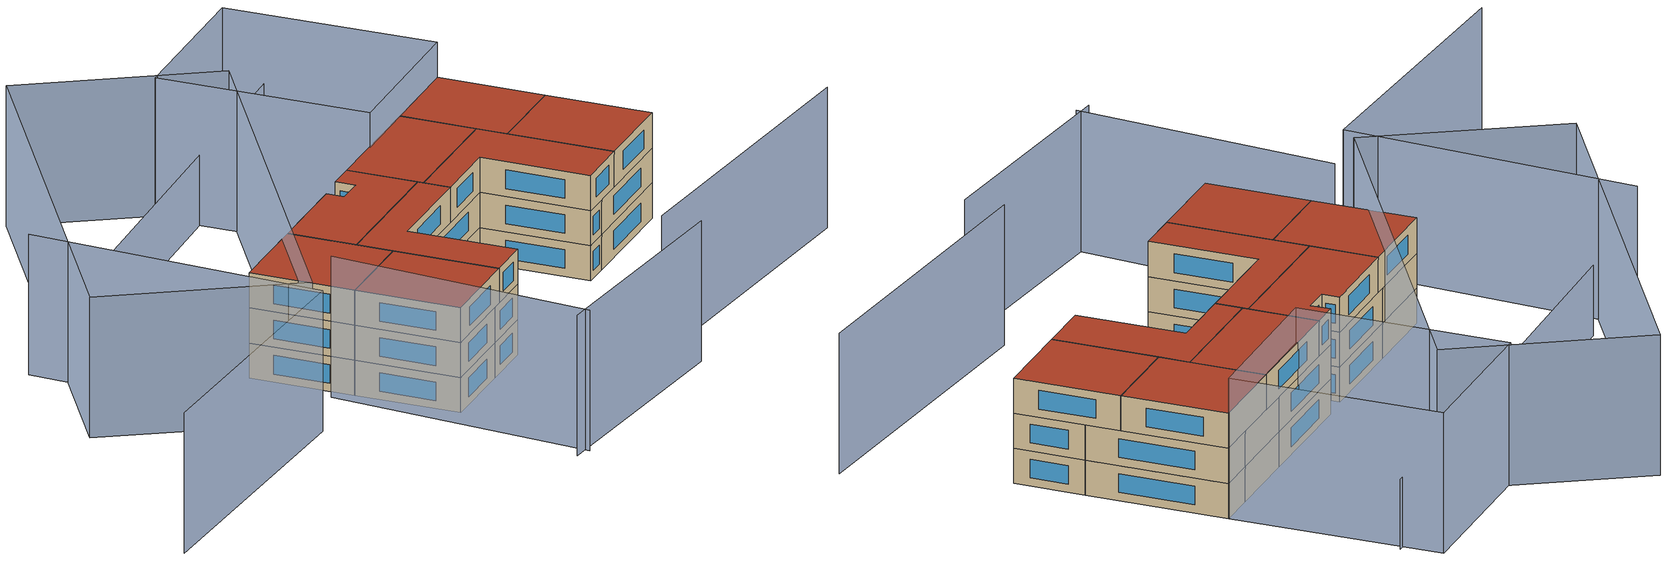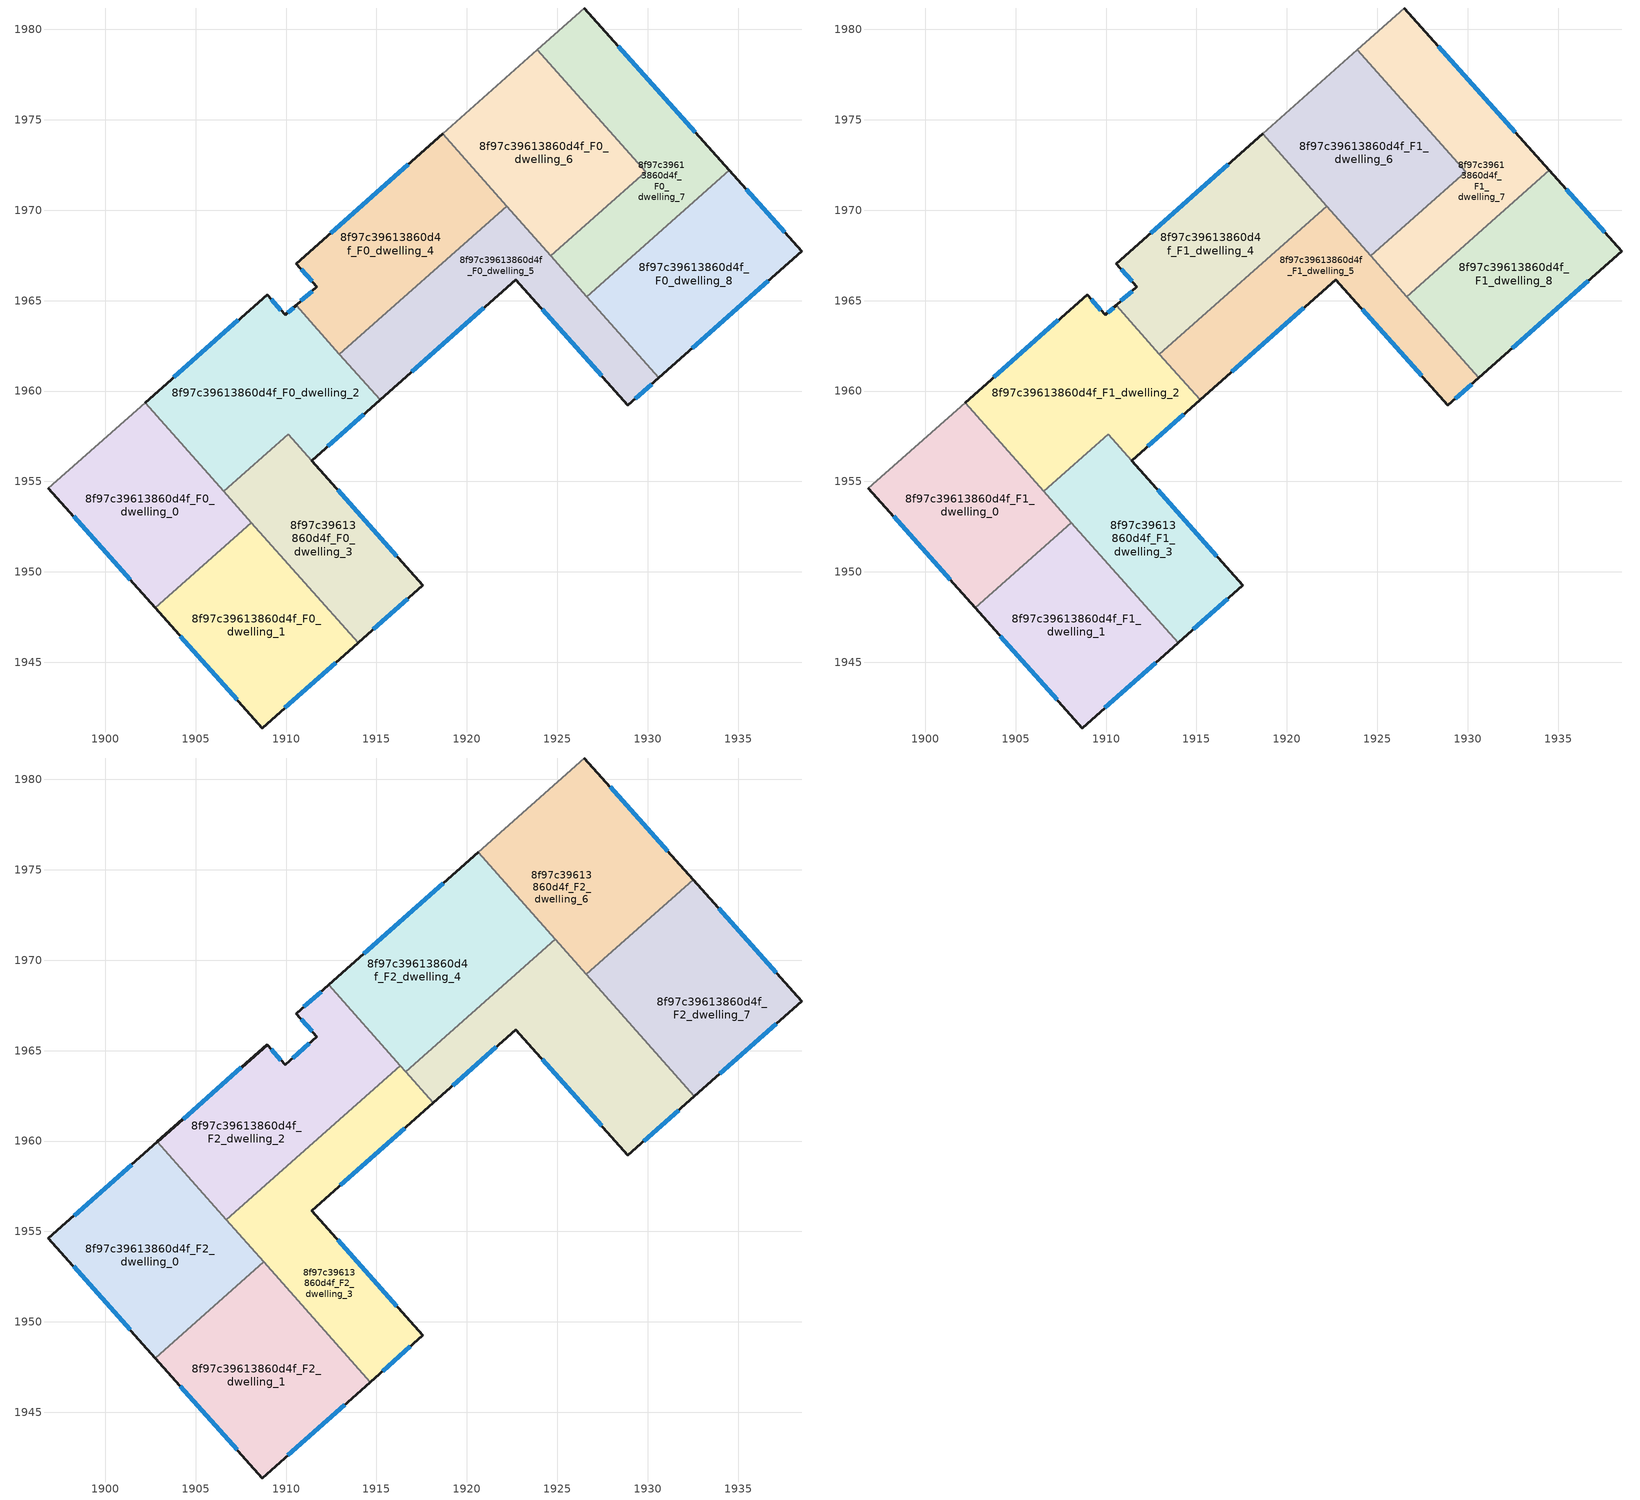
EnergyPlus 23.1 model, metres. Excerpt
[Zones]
8f97c39613860d4f_F0_dwelling_0
 floor ground (EU_floor_Construction): 1902.21,1959.36 1908.09,1952.73 1902.76,1948 1896.86,1954.62 z0
 wall outside (EU_wall_Construction): 1896.86,1954.62 1902.76,1948 z0:3
 wall to 8f97c39613860d4f_F0_dwelling_1 (EU_wall_Construction): 1902.76,1948 1908.09,1952.73 z0:3
 wall adiabatic (EU_wall_Construction): 1902.21,1959.36 1896.86,1954.62 z0:3
 wall to 8f97c39613860d4f_F0_dwelling_2 (EU_wall_Construction): 1906.57,1954.45 1902.21,1959.36 z0:3
 wall to 8f97c39613860d4f_F0_dwelling_3 (EU_wall_Construction): 1908.09,1952.73 1906.57,1954.45 z0:3
 window (EU_Window_Construction): 1898.25,1953.06 1901.38,1949.56 z0.7:2.3
8f97c39613860d4f_F0_dwelling_1
 floor ground (EU_floor_Construction): 1908.09,1952.73 1913.99,1946.08 1908.68,1941.37 1902.76,1948 z0
 wall outside (EU_wall_Construction): 1902.76,1948 1908.68,1941.37 1913.99,1946.08 z0:3
 wall to 8f97c39613860d4f_F0_dwelling_3 (EU_wall_Construction): 1913.99,1946.08 1908.09,1952.73 z0:3
 window (EU_Window_Construction): 1904.15,1946.45 1907.29,1942.93 / 1909.93,1942.48 1912.74,1944.97 z0.7:2.3
8f97c39613860d4f_F0_dwelling_2
 floor ground (EU_floor_Construction): 1910.56,1964.74 1915.2,1959.51 1911.42,1956.16 1910.12,1957.61 1906.57,1954.45 1902.21,1959.36 1908.95,1965.34 1909.96,1964.21 z0
 wall outside (EU_wall_Construction): 1910.56,1964.74 1909.96,1964.21 1908.95,1965.34 1902.21,1959.36 / 1911.42,1956.16 1915.2,1959.51 z0:3
 wall to 8f97c39613860d4f_F0_dwelling_3 (EU_wall_Construction): 1906.57,1954.45 1910.12,1957.61 1911.42,1956.16 z0:3
 wall to 8f97c39613860d4f_F0_dwelling_4 (EU_wall_Construction): 1912.95,1962.04 1910.56,1964.74 z0:3
 wall to 8f97c39613860d4f_F0_dwelling_5 (EU_wall_Construction): 1915.2,1959.51 1912.96,1962.04 z0:3
 window (EU_Window_Construction): 1907.37,1963.93 1903.79,1960.76 / 1909.72,1964.48 1909.19,1965.07 / 1910.42,1964.62 1910.1,1964.34 / 1912.3,1956.95 1914.31,1958.72 z0.7:2.3
8f97c39613860d4f_F0_dwelling_3
 floor ground (EU_floor_Construction): 1910.12,1957.61 1917.57,1949.25 1913.99,1946.08 1906.57,1954.45 z0
 wall outside (EU_wall_Construction): 1913.99,1946.08 1917.57,1949.25 1911.42,1956.16 z0:3
 window (EU_Window_Construction): 1914.83,1946.82 1916.73,1948.51 / 1916.12,1950.88 1912.86,1954.54 z0.7:2.3
8f97c39613860d4f_F0_dwelling_4
 floor ground (EU_floor_Construction): 1918.66,1974.22 1922.19,1970.23 1912.96,1962.04 1910.56,1964.74 1911.71,1965.76 1910.56,1967.04 z0
 wall outside (EU_wall_Construction): 1918.66,1974.22 1910.56,1967.04 1911.71,1965.76 1910.56,1964.74 z0:3
 wall to 8f97c39613860d4f_F0_dwelling_5 (EU_wall_Construction): 1912.96,1962.04 1922.19,1970.23 z0:3
 wall to 8f97c39613860d4f_F0_dwelling_6 (EU_wall_Construction): 1922.19,1970.23 1918.66,1974.22 z0:3
 window (EU_Window_Construction): 1910.83,1966.74 1911.44,1966.06 / 1916.76,1972.53 1912.46,1968.73 / 1911.44,1965.52 1910.83,1964.98 z0.7:2.3
8f97c39613860d4f_F0_dwelling_5
 floor ground (EU_floor_Construction): 1922.19,1970.23 1930.62,1960.73 1928.91,1959.22 1922.7,1966.16 1915.2,1959.51 1912.96,1962.04 z0
 wall outside (EU_wall_Construction): 1915.2,1959.51 1922.7,1966.16 1928.91,1959.22 1930.62,1960.73 z0:3
 wall to 8f97c39613860d4f_F0_dwelling_8 (EU_wall_Construction): 1930.62,1960.73 1926.64,1965.22 z0:3
 wall to 8f97c39613860d4f_F0_dwelling_7 (EU_wall_Construction): 1926.64,1965.22 1924.64,1967.48 z0:3
 wall to 8f97c39613860d4f_F0_dwelling_6 (EU_wall_Construction): 1924.64,1967.48 1922.19,1970.23 z0:3
 window (EU_Window_Construction): 1929.31,1959.57 1930.21,1960.38 / 1924.16,1964.53 1927.45,1960.85 / 1916.96,1961.07 1920.94,1964.6 z0.7:2.3
8f97c39613860d4f_F0_dwelling_6
 floor ground (EU_floor_Construction): 1923.9,1978.87 1929.88,1972.13 1924.64,1967.48 1918.66,1974.22 z0
 wall adiabatic (EU_wall_Construction): 1923.9,1978.87 1918.66,1974.22 z0:3
 wall to 8f97c39613860d4f_F0_dwelling_7 (EU_wall_Construction): 1924.64,1967.48 1929.88,1972.13 1923.9,1978.87 z0:3
8f97c39613860d4f_F0_dwelling_7
 floor ground (EU_floor_Construction): 1926.5,1981.18 1934.51,1972.21 1926.64,1965.22 1924.64,1967.48 1929.88,1972.13 1923.9,1978.87 z0
 wall outside (EU_wall_Construction): 1934.51,1972.21 1926.5,1981.18 z0:3
 wall adiabatic (EU_wall_Construction): 1926.5,1981.18 1923.9,1978.87 z0:3
 wall to 8f97c39613860d4f_F0_dwelling_8 (EU_wall_Construction): 1926.64,1965.22 1934.51,1972.21 z0:3
 window (EU_Window_Construction): 1932.63,1974.31 1928.38,1979.07 z0.7:2.3
8f97c39613860d4f_F0_dwelling_8
 floor ground (EU_floor_Construction): 1934.51,1972.21 1938.51,1967.73 1930.62,1960.73 1926.64,1965.22 z0
 wall outside (EU_wall_Construction): 1930.62,1960.73 1938.51,1967.73 1934.51,1972.21 z0:3
 window (EU_Window_Construction): 1937.57,1968.78 1935.45,1971.15 / 1932.47,1962.38 1936.65,1966.09 z0.7:2.3
8f97c39613860d4f_F1_dwelling_0
 floor to 8f97c39613860d4f_F0_dwelling_0 (EU_floor_Construction): 1902.21,1959.36 1908.09,1952.73 1902.76,1948 1896.86,1954.62 z3
 wall outside (EU_wall_Construction): 1896.86,1954.62 1902.76,1948 z3:6
 wall to 8f97c39613860d4f_F1_dwelling_1 (EU_wall_Construction): 1902.76,1948 1908.09,1952.73 z3:6
 wall adiabatic (EU_wall_Construction): 1902.21,1959.36 1896.86,1954.62 z3:6
 wall to 8f97c39613860d4f_F1_dwelling_2 (EU_wall_Construction): 1906.57,1954.45 1902.21,1959.36 z3:6
 wall to 8f97c39613860d4f_F1_dwelling_3 (EU_wall_Construction): 1908.09,1952.73 1906.57,1954.45 z3:6
 window (EU_Window_Construction): 1898.25,1953.06 1901.38,1949.56 z3.7:5.3
8f97c39613860d4f_F1_dwelling_1
 floor to 8f97c39613860d4f_F0_dwelling_1 (EU_floor_Construction): 1908.09,1952.73 1913.99,1946.08 1908.68,1941.37 1902.76,1948 z3
 wall outside (EU_wall_Construction): 1902.76,1948 1908.68,1941.37 1913.99,1946.08 z3:6
 wall to 8f97c39613860d4f_F1_dwelling_3 (EU_wall_Construction): 1913.99,1946.08 1908.09,1952.73 z3:6
 window (EU_Window_Construction): 1904.15,1946.45 1907.29,1942.93 / 1909.93,1942.48 1912.74,1944.97 z3.7:5.3
8f97c39613860d4f_F1_dwelling_2
 floor to 8f97c39613860d4f_F0_dwelling_2 (EU_floor_Construction): 1910.56,1964.74 1915.2,1959.51 1911.42,1956.16 1910.12,1957.61 1906.57,1954.45 1902.21,1959.36 1908.95,1965.34 1909.96,1964.21 z3
 wall outside (EU_wall_Construction): 1910.56,1964.74 1909.96,1964.21 1908.95,1965.34 1902.21,1959.36 / 1911.42,1956.16 1915.2,1959.51 z3:6
 wall to 8f97c39613860d4f_F1_dwelling_3 (EU_wall_Construction): 1906.57,1954.45 1910.12,1957.61 1911.42,1956.16 z3:6
 wall to 8f97c39613860d4f_F1_dwelling_4 (EU_wall_Construction): 1912.95,1962.04 1910.56,1964.74 z3:6
 wall to 8f97c39613860d4f_F1_dwelling_5 (EU_wall_Construction): 1915.2,1959.51 1912.96,1962.04 z3:6
 window (EU_Window_Construction): 1907.37,1963.93 1903.79,1960.76 / 1909.72,1964.48 1909.19,1965.07 / 1910.42,1964.62 1910.1,1964.34 / 1912.3,1956.95 1914.31,1958.72 z3.7:5.3
8f97c39613860d4f_F1_dwelling_3
 floor to 8f97c39613860d4f_F0_dwelling_3 (EU_floor_Construction): 1910.12,1957.61 1917.57,1949.25 1913.99,1946.08 1906.57,1954.45 z3
 wall outside (EU_wall_Construction): 1913.99,1946.08 1917.57,1949.25 1911.42,1956.16 z3:6
 window (EU_Window_Construction): 1914.83,1946.82 1916.73,1948.51 / 1916.12,1950.88 1912.86,1954.54 z3.7:5.3
 ceiling adiabatic (EU_roof_Construction): 1914.65,1946.67 1908.76,1953.32 1908.09,1952.73 1913.99,1946.08 1917.57,1949.25 z6
8f97c39613860d4f_F1_dwelling_4
 floor to 8f97c39613860d4f_F0_dwelling_4 (EU_floor_Construction): 1918.66,1974.22 1922.19,1970.23 1912.96,1962.04 1910.56,1964.74 1911.71,1965.76 1910.56,1967.04 z3
 wall outside (EU_wall_Construction): 1918.66,1974.22 1910.56,1967.04 1911.71,1965.76 1910.56,1964.74 z3:6
 wall to 8f97c39613860d4f_F1_dwelling_5 (EU_wall_Construction): 1912.96,1962.04 1922.19,1970.23 z3:6
 wall to 8f97c39613860d4f_F1_dwelling_6 (EU_wall_Construction): 1922.19,1970.23 1918.66,1974.22 z3:6
 window (EU_Window_Construction): 1910.83,1966.74 1911.44,1966.06 / 1916.76,1972.53 1912.46,1968.73 / 1911.44,1965.52 1910.83,1964.98 z3.7:5.3
8f97c39613860d4f_F1_dwelling_5
 floor to 8f97c39613860d4f_F0_dwelling_5 (EU_floor_Construction): 1922.19,1970.23 1930.62,1960.73 1928.91,1959.22 1922.7,1966.16 1915.2,1959.51 1912.96,1962.04 z3
 wall outside (EU_wall_Construction): 1915.2,1959.51 1922.7,1966.16 1928.91,1959.22 1930.62,1960.73 z3:6
 wall to 8f97c39613860d4f_F1_dwelling_8 (EU_wall_Construction): 1930.62,1960.73 1926.64,1965.22 z3:6
 wall to 8f97c39613860d4f_F1_dwelling_7 (EU_wall_Construction): 1926.64,1965.22 1924.64,1967.48 z3:6
 wall to 8f97c39613860d4f_F1_dwelling_6 (EU_wall_Construction): 1924.64,1967.48 1922.19,1970.23 z3:6
 window (EU_Window_Construction): 1929.31,1959.57 1930.21,1960.38 / 1924.16,1964.53 1927.45,1960.85 / 1916.96,1961.07 1920.94,1964.6 z3.7:5.3
 ceiling adiabatic (EU_roof_Construction): 1918.14,1962.12 1915.9,1964.65 1916.32,1964.17 1913.38,1961.56 1915.2,1959.51 z6
8f97c39613860d4f_F1_dwelling_6
 floor to 8f97c39613860d4f_F0_dwelling_6 (EU_floor_Construction): 1923.9,1978.87 1929.88,1972.13 1924.64,1967.48 1918.66,1974.22 z3
 wall adiabatic (EU_wall_Construction): 1923.9,1978.87 1918.66,1974.22 z3:6
 wall to 8f97c39613860d4f_F1_dwelling_7 (EU_wall_Construction): 1924.64,1967.48 1929.88,1972.13 1923.9,1978.87 z3:6
8f97c39613860d4f_F1_dwelling_7
 floor to 8f97c39613860d4f_F0_dwelling_7 (EU_floor_Construction): 1926.5,1981.18 1934.51,1972.21 1926.64,1965.22 1924.64,1967.48 1929.88,1972.13 1923.9,1978.87 z3
 wall outside (EU_wall_Construction): 1934.51,1972.21 1926.5,1981.18 z3:6
 wall adiabatic (EU_wall_Construction): 1926.5,1981.18 1923.9,1978.87 z3:6
 wall to 8f97c39613860d4f_F1_dwelling_8 (EU_wall_Construction): 1926.64,1965.22 1934.51,1972.21 z3:6
 window (EU_Window_Construction): 1932.63,1974.31 1928.38,1979.07 z3.7:5.3
8f97c39613860d4f_F1_dwelling_8
 floor to 8f97c39613860d4f_F0_dwelling_8 (EU_floor_Construction): 1934.51,1972.21 1938.51,1967.73 1930.62,1960.73 1926.64,1965.22 z3
 wall outside (EU_wall_Construction): 1930.62,1960.73 1938.51,1967.73 1934.51,1972.21 z3:6
 window (EU_Window_Construction): 1937.57,1968.78 1935.45,1971.15 / 1932.47,1962.38 1936.65,1966.09 z3.7:5.3
8f97c39613860d4f_F2_dwelling_0
 floor to 8f97c39613860d4f_F1_dwelling_0 (EU_floor_Construction): 1902.21,1959.36 1908.09,1952.73 1902.76,1948.01 1896.86,1954.62 z6
 floor to 8f97c39613860d4f_F1_dwelling_2 (EU_floor_Construction): 1902.88,1959.95 1907.23,1955.04 1906.57,1954.45 1902.21,1959.36 z6
 floor to 8f97c39613860d4f_F1_dwelling_3 (EU_floor_Construction): 1907.23,1955.04 1908.76,1953.32 1908.09,1952.73 1906.57,1954.45 z6
 wall outside (EU_wall_Construction): 1902.88,1959.95 1896.86,1954.62 1902.76,1948 z6:9
 wall to 8f97c39613860d4f_F2_dwelling_1 (EU_wall_Construction): 1902.76,1948 1908.76,1953.32 z6:9
 wall to 8f97c39613860d4f_F2_dwelling_2 (EU_wall_Construction): 1906.7,1955.63 1902.88,1959.95 z6:9
 wall to 8f97c39613860d4f_F2_dwelling_3 (EU_wall_Construction): 1908.76,1953.32 1906.7,1955.63 z6:9
 window (EU_Window_Construction): 1898.25,1953.06 1901.38,1949.56 / 1901.47,1958.7 1898.28,1955.87 z6.7:8.3
 roof outside (EU_roof_Construction): 1908.76,1953.32 1902.88,1959.95 1896.86,1954.62 1902.76,1948 z9
8f97c39613860d4f_F2_dwelling_1
 floor to 8f97c39613860d4f_F1_dwelling_1 (EU_floor_Construction): 1908.09,1952.73 1913.99,1946.08 1908.68,1941.37 1902.76,1948 z6
 floor adiabatic (EU_floor_Construction): 1908.76,1953.32 1914.65,1946.67 1913.99,1946.08 1908.09,1952.73 z6
 wall outside (EU_wall_Construction): 1902.76,1948 1908.68,1941.37 1914.65,1946.67 z6:9
 wall to 8f97c39613860d4f_F2_dwelling_3 (EU_wall_Construction): 1914.65,1946.67 1908.76,1953.32 z6:9
 window (EU_Window_Construction): 1904.15,1946.45 1907.29,1942.93 / 1910.09,1942.61 1913.25,1945.43 z6.7:8.3
 roof outside (EU_roof_Construction): 1914.65,1946.67 1908.76,1953.32 1902.76,1948 1908.68,1941.37 z9
8f97c39613860d4f_F2_dwelling_2
 floor to 8f97c39613860d4f_F1_dwelling_2 (EU_floor_Construction): 1910.56,1964.74 1913.38,1961.56 1906.7,1955.63 1902.88,1959.95 1908.95,1965.34 1909.96,1964.21 z6
 floor to 8f97c39613860d4f_F1_dwelling_4 (EU_floor_Construction): 1912.36,1968.63 1915.9,1964.65 1912.96,1962.04 1910.56,1964.74 1911.71,1965.76 1910.56,1967.04 z6
 floor to 8f97c39613860d4f_F1_dwelling_5 (EU_floor_Construction): 1915.9,1964.65 1916.32,1964.17 1913.38,1961.56 1912.96,1962.04 z6
 wall outside (EU_wall_Construction): 1912.36,1968.63 1910.56,1967.04 1911.71,1965.76 1909.96,1964.21 1908.95,1965.34 1902.88,1959.95 z6:9
 wall to 8f97c39613860d4f_F2_dwelling_3 (EU_wall_Construction): 1906.7,1955.63 1916.32,1964.17 z6:9
 wall to 8f97c39613860d4f_F2_dwelling_4 (EU_wall_Construction): 1916.32,1964.17 1912.36,1968.63 z6:9
 window (EU_Window_Construction): 1909.72,1964.48 1909.19,1965.07 / 1911.3,1965.39 1910.37,1964.57 / 1910.83,1966.74 1911.44,1966.06 / 1911.94,1968.26 1910.98,1967.42 / 1907.53,1964.07 1904.3,1961.21 z6.7:8.3
 roof outside (EU_roof_Construction): 1916.32,1964.17 1912.36,1968.63 1910.56,1967.04 1911.71,1965.76 1909.96,1964.21 1908.95,1965.34 1902.88,1959.95 1906.7,1955.63 z9
8f97c39613860d4f_F2_dwelling_3
 floor to 8f97c39613860d4f_F1_dwelling_3 (EU_floor_Construction): 1910.12,1957.61 1917.57,1949.25 1914.65,1946.67 1907.23,1955.04 z6
 floor to 8f97c39613860d4f_F1_dwelling_2 (EU_floor_Construction): 1913.38,1961.56 1915.2,1959.51 1911.42,1956.16 1910.12,1957.61 1907.23,1955.04 1906.7,1955.63 z6
 floor adiabatic (EU_floor_Construction): 1916.32,1964.17 1918.14,1962.12 1915.2,1959.51 1913.38,1961.56 z6
 wall outside (EU_wall_Construction): 1914.65,1946.67 1917.57,1949.25 1911.42,1956.16 1918.14,1962.12 z6:9
 wall to 8f97c39613860d4f_F2_dwelling_5 (EU_wall_Construction): 1918.14,1962.12 1916.63,1963.82 z6:9
 wall to 8f97c39613860d4f_F2_dwelling_4 (EU_wall_Construction): 1916.63,1963.82 1916.32,1964.17 z6:9
 window (EU_Window_Construction): 1912.99,1957.56 1916.56,1960.72 / 1916.12,1950.88 1912.86,1954.54 / 1915.34,1947.28 1916.88,1948.65 z6.7:8.3
 roof outside (EU_roof_Construction): 1917.57,1949.25 1911.42,1956.16 1918.14,1962.12 1916.32,1964.17 1906.7,1955.63 1914.65,1946.67 z9
8f97c39613860d4f_F2_dwelling_4
 floor to 8f97c39613860d4f_F1_dwelling_4 (EU_floor_Construction): 1918.66,1974.22 1922.19,1970.23 1915.9,1964.65 1912.36,1968.63 z6
 floor to 8f97c39613860d4f_F1_dwelling_6 (EU_floor_Construction): 1920.62,1975.96 1924.89,1971.15 1922.93,1969.41 1918.66,1974.22 z6
 floor to 8f97c39613860d4f_F1_dwelling_5 (EU_floor_Construction): 1922.19,1970.23 1922.93,1969.41 1916.63,1963.82 1915.9,1964.65 z6
 wall outside (EU_wall_Construction): 1920.62,1975.96 1912.36,1968.63 z6:9
 wall to 8f97c39613860d4f_F2_dwelling_5 (EU_wall_Construction): 1916.63,1963.82 1924.89,1971.15 z6:9
 wall to 8f97c39613860d4f_F2_dwelling_6 (EU_wall_Construction): 1924.89,1971.15 1920.62,1975.96 z6:9
 window (EU_Window_Construction): 1918.68,1974.24 1914.3,1970.36 z6.7:8.3
 roof outside (EU_roof_Construction): 1924.89,1971.15 1920.62,1975.96 1912.36,1968.63 1916.63,1963.82 z9
8f97c39613860d4f_F2_dwelling_5
 floor to 8f97c39613860d4f_F1_dwelling_5 (EU_floor_Construction): 1922.93,1969.41 1930.62,1960.73 1928.91,1959.22 1922.7,1966.16 1918.14,1962.12 1916.63,1963.82 z6
 floor to 8f97c39613860d4f_F1_dwelling_7 (EU_floor_Construction): 1926.61,1969.21 1928.6,1966.97 1926.64,1965.22 1924.64,1967.48 1926.6,1969.22 z6
 floor to 8f97c39613860d4f_F1_dwelling_8 (EU_floor_Construction): 1928.6,1966.97 1932.58,1962.48 1930.62,1960.73 1926.64,1965.22 z6
 floor to 8f97c39613860d4f_F1_dwelling_6 (EU_floor_Construction): 1924.89,1971.15 1926.6,1969.22 1924.64,1967.48 1922.93,1969.41 z6
 wall outside (EU_wall_Construction): 1918.14,1962.12 1922.7,1966.16 1928.91,1959.22 1932.58,1962.48 z6:9
 wall to 8f97c39613860d4f_F2_dwelling_7 (EU_wall_Construction): 1932.58,1962.48 1926.61,1969.21 z6:9
 wall to 8f97c39613860d4f_F2_dwelling_6 (EU_wall_Construction): 1926.61,1969.21 1924.89,1971.15 z6:9
 window (EU_Window_Construction): 1924.16,1964.53 1927.45,1960.85 / 1919.21,1963.07 1921.63,1965.21 / 1929.77,1959.98 1931.72,1961.71 z6.7:8.3
 roof outside (EU_roof_Construction): 1932.58,1962.48 1924.89,1971.15 1916.63,1963.82 1918.14,1962.12 1922.7,1966.16 1928.91,1959.22 z9
8f97c39613860d4f_F2_dwelling_6
 floor to 8f97c39613860d4f_F1_dwelling_6 (EU_floor_Construction): 1923.9,1978.87 1929.88,1972.13 1926.6,1969.22 1920.62,1975.96 z6
 floor to 8f97c39613860d4f_F1_dwelling_7 (EU_floor_Construction): 1926.5,1981.18 1932.51,1974.44 1926.61,1969.21 1926.6,1969.22 1929.88,1972.13 1923.9,1978.87 z6
 wall outside (EU_wall_Construction): 1932.52,1974.44 1926.5,1981.18 z6:9
 wall adiabatic (EU_wall_Construction): 1926.5,1981.18 1920.62,1975.96 z6:9
 wall to 8f97c39613860d4f_F2_dwelling_7 (EU_wall_Construction): 1926.61,1969.21 1932.52,1974.44 z6:9
 window (EU_Window_Construction): 1931.1,1976.03 1927.92,1979.6 z6.7:8.3
 roof outside (EU_roof_Construction): 1932.52,1974.44 1926.5,1981.18 1920.62,1975.96 1926.61,1969.21 z9
8f97c39613860d4f_F2_dwelling_7
 floor to 8f97c39613860d4f_F1_dwelling_7 (EU_floor_Construction): 1932.51,1974.44 1934.51,1972.21 1928.6,1966.97 1926.61,1969.21 z6
 floor to 8f97c39613860d4f_F1_dwelling_8 (EU_floor_Construction): 1934.51,1972.21 1938.51,1967.73 1932.58,1962.48 1928.6,1966.97 z6
 wall outside (EU_wall_Construction): 1932.58,1962.48 1938.51,1967.73 1932.52,1974.44 z6:9
 window (EU_Window_Construction): 1937.1,1969.31 1933.92,1972.87 / 1933.97,1963.71 1937.11,1966.5 z6.7:8.3
 roof outside (EU_roof_Construction): 1938.51,1967.73 1932.52,1974.44 1926.61,1969.21 1932.58,1962.48 z9
shading: 1901,1948.58 1914.46,1930.48 / 1881.8,1962.84 1897.51,1943.09 / 1897.51,1943.09 1877.53,1927.2 / 1913.13,1930.04 1929.83,1941.81 / 1927.48,1943.99 1949.83,1959.99 / 1909.57,1983.6 1897.5,1944.83 / 1897.5,1944.83 1880.72,1950.06 / 1880.72,1950.06 1892.79,1988.83 / 1892.79,1988.83 1909.57,1983.6 / 1914.47,1994.53 1926.5,1981.18 / 1926.5,1981.18 1915.89,1971.61 / 1915.89,1971.61 1903.85,1984.97 / 1903.85,1984.97 1914.47,1994.53 z0:12; 1917.17,1992.36 1885.62,1962.86 z0:6
[Building]
EU S2 Campaign: North Axis=0; Terrain=City; Solar Distribution=FullExterior
[Site:Location]
Budapest.Ferenc.Liszt.Intl.AP: Latitude=47.437; Longitude=19.256; Time Zone=1; Elevation=185
[SizingPeriod:WeatherFileDays]
AnnualSizingPeriod: Begin Month=1; Begin Day of Month=1; End Month=12; End Day of Month=31; Day of Week for Start Day=Monday; Use Weather File Daylight Saving Period=No; Use Weather File Rain and Snow Indicators=No
[MATERIAL]
EU_InternalMass_Material: Roughness=MediumRough; Thickness=0.1; Conductivity=1; Density=1800; Specific Heat=900; Thermal Absorptance=0.9; Solar Absorptance=0.7; Visible Absorptance=0.7
[MATERIAL:NOMASS] Roughness=MediumRough; Thermal Absorptance=0.9; Solar Absorptance=0.7; Visible Absorptance=0.7
Name | Thermal Resistance
EU_wall_NoMass | 0.832559
EU_roof_NoMass | 1.39638
EU_floor_NoMass | 0.872794
[WINDOWMATERIAL:SIMPLEGLAZINGSYSTEM]
EU_Window_SimpleGlazing: UFactor=2.79869; Solar Heat Gain Coefficient=0.75; Visible Transmittance=0.75
[CONSTRUCTION]
EU_wall_Construction: EU_wall_NoMass
EU_roof_Construction: EU_roof_NoMass
EU_floor_Construction: EU_floor_NoMass
EU_Window_Construction: EU_Window_SimpleGlazing
EU_InternalMass_Construction: EU_InternalMass_Material
[ZONE] Type=1; Multiplier=1; Ceiling Height=autocalculate; Floor Area=autocalculate; Part of Total Floor Area=Yes
Name | Volume
8f97c39613860d4f_F0_dwelling_0; 8f97c39613860d4f_F1_dwelling_0; 8f97c39613860d4f_F0_dwelling_6; 8f97c39613860d4f_F1_dwelling_6 | 189.593
8f97c39613860d4f_F2_dwelling_0 | 213.296
8f97c39613860d4f_F0_dwelling_1; 8f97c39613860d4f_F1_dwelling_1 | 189.595
8f97c39613860d4f_F2_dwelling_1 | 213.276
8f97c39613860d4f_F0_dwelling_2; 8f97c39613860d4f_F1_dwelling_2 | 219.015
8f97c39613860d4f_F2_dwelling_2 | 213.274
8f97c39613860d4f_F0_dwelling_3; 8f97c39613860d4f_F1_dwelling_3 | 160.126
8f97c39613860d4f_F2_dwelling_3 | 213.294
8f97c39613860d4f_F0_dwelling_4; 8f97c39613860d4f_F1_dwelling_4 | 189.587
8f97c39613860d4f_F2_dwelling_4; 8f97c39613860d4f_F2_dwelling_7 | 213.279
8f97c39613860d4f_F0_dwelling_5; 8f97c39613860d4f_F1_dwelling_5; 8f97c39613860d4f_F0_dwelling_8; 8f97c39613860d4f_F1_dwelling_8 | 189.581
8f97c39613860d4f_F2_dwelling_5 | 213.285
8f97c39613860d4f_F2_dwelling_6 | 213.287
8f97c39613860d4f_F0_dwelling_7; 8f97c39613860d4f_F1_dwelling_7 | 189.572
[INTERNALMASS] Construction=EU_InternalMass_Construction
Name | Zone or ZoneList | Surface Area
8f97c39613860d4f_F0_dwelling_0_EU_InternalMass | 8f97c39613860d4f_F0_dwelling_0 | 63.1993
8f97c39613860d4f_F0_dwelling_1_EU_InternalMass | 8f97c39613860d4f_F0_dwelling_1 | 63.1986
8f97c39613860d4f_F0_dwelling_2_EU_InternalMass | 8f97c39613860d4f_F0_dwelling_2 | 73.0043
8f97c39613860d4f_F0_dwelling_3_EU_InternalMass | 8f97c39613860d4f_F0_dwelling_3 | 53.3767
8f97c39613860d4f_F0_dwelling_4_EU_InternalMass | 8f97c39613860d4f_F0_dwelling_4 | 63.1966
8f97c39613860d4f_F0_dwelling_5_EU_InternalMass | 8f97c39613860d4f_F0_dwelling_5 | 63.1939
8f97c39613860d4f_F0_dwelling_6_EU_InternalMass | 8f97c39613860d4f_F0_dwelling_6 | 63.1972
8f97c39613860d4f_F0_dwelling_7_EU_InternalMass | 8f97c39613860d4f_F0_dwelling_7 | 63.1908
8f97c39613860d4f_F0_dwelling_8_EU_InternalMass | 8f97c39613860d4f_F0_dwelling_8 | 63.1941
8f97c39613860d4f_F1_dwelling_0_EU_InternalMass | 8f97c39613860d4f_F1_dwelling_0 | 63.1993
8f97c39613860d4f_F1_dwelling_1_EU_InternalMass | 8f97c39613860d4f_F1_dwelling_1 | 63.1986
8f97c39613860d4f_F1_dwelling_2_EU_InternalMass | 8f97c39613860d4f_F1_dwelling_2 | 73.0043
8f97c39613860d4f_F1_dwelling_3_EU_InternalMass | 8f97c39613860d4f_F1_dwelling_3 | 53.3767
8f97c39613860d4f_F1_dwelling_4_EU_InternalMass | 8f97c39613860d4f_F1_dwelling_4 | 63.1966
8f97c39613860d4f_F1_dwelling_5_EU_InternalMass | 8f97c39613860d4f_F1_dwelling_5 | 63.1939
8f97c39613860d4f_F1_dwelling_6_EU_InternalMass | 8f97c39613860d4f_F1_dwelling_6 | 63.1972
8f97c39613860d4f_F1_dwelling_7_EU_InternalMass | 8f97c39613860d4f_F1_dwelling_7 | 63.1908
8f97c39613860d4f_F1_dwelling_8_EU_InternalMass | 8f97c39613860d4f_F1_dwelling_8 | 63.1941
8f97c39613860d4f_F2_dwelling_0_EU_InternalMass | 8f97c39613860d4f_F2_dwelling_0 | 71.0984
8f97c39613860d4f_F2_dwelling_1_EU_InternalMass | 8f97c39613860d4f_F2_dwelling_1 | 71.0923
8f97c39613860d4f_F2_dwelling_2_EU_InternalMass | 8f97c39613860d4f_F2_dwelling_2 | 71.0914
8f97c39613860d4f_F2_dwelling_3_EU_InternalMass | 8f97c39613860d4f_F2_dwelling_3 | 71.0966
8f97c39613860d4f_F2_dwelling_4_EU_InternalMass | 8f97c39613860d4f_F2_dwelling_4 | 71.0937
8f97c39613860d4f_F2_dwelling_5_EU_InternalMass | 8f97c39613860d4f_F2_dwelling_5 | 71.0937
8f97c39613860d4f_F2_dwelling_6_EU_InternalMass | 8f97c39613860d4f_F2_dwelling_6 | 71.0976
8f97c39613860d4f_F2_dwelling_7_EU_InternalMass | 8f97c39613860d4f_F2_dwelling_7 | 71.093
[OTHEREQUIPMENT] Fuel Type=Electricity; Design Level Calculation Method=Watts/Area; Power per Zone Floor Area=1; Fraction Latent=0; Fraction Radiant=0; Fraction Lost=0; Carbon Dioxide Generation Rate=0; EndUse Subcategory=EU_Step8_InternalGains
Name | Zone or ZoneList or Space or SpaceList | Schedule
EU_Step8_InternalGain_8f97c39613860d4f_F0_dwelling_0_f000 | 8f97c39613860d4f_F0_dwelling_0 | EU_Step8_GainSchedule_8f97c39613860d4f_F0_dwelling_0_f000
EU_Step8_InternalGain_8f97c39613860d4f_F0_dwelling_1_f000 | 8f97c39613860d4f_F0_dwelling_1 | EU_Step8_GainSchedule_8f97c39613860d4f_F0_dwelling_1_f000
EU_Step8_InternalGain_8f97c39613860d4f_F0_dwelling_2_f000 | 8f97c39613860d4f_F0_dwelling_2 | EU_Step8_GainSchedule_8f97c39613860d4f_F0_dwelling_2_f000
EU_Step8_InternalGain_8f97c39613860d4f_F0_dwelling_3_f000 | 8f97c39613860d4f_F0_dwelling_3 | EU_Step8_GainSchedule_8f97c39613860d4f_F0_dwelling_3_f000
EU_Step8_InternalGain_8f97c39613860d4f_F0_dwelling_4_f000 | 8f97c39613860d4f_F0_dwelling_4 | EU_Step8_GainSchedule_8f97c39613860d4f_F0_dwelling_4_f000
EU_Step8_InternalGain_8f97c39613860d4f_F0_dwelling_5_f000 | 8f97c39613860d4f_F0_dwelling_5 | EU_Step8_GainSchedule_8f97c39613860d4f_F0_dwelling_5_f000
EU_Step8_InternalGain_8f97c39613860d4f_F0_dwelling_6_f000 | 8f97c39613860d4f_F0_dwelling_6 | EU_Step8_GainSchedule_8f97c39613860d4f_F0_dwelling_6_f000
EU_Step8_InternalGain_8f97c39613860d4f_F0_dwelling_7_f000 | 8f97c39613860d4f_F0_dwelling_7 | EU_Step8_GainSchedule_8f97c39613860d4f_F0_dwelling_7_f000
EU_Step8_InternalGain_8f97c39613860d4f_F0_dwelling_8_f000 | 8f97c39613860d4f_F0_dwelling_8 | EU_Step8_GainSchedule_8f97c39613860d4f_F0_dwelling_8_f000
EU_Step8_InternalGain_8f97c39613860d4f_F1_dwelling_0_f000 | 8f97c39613860d4f_F1_dwelling_0 | EU_Step8_GainSchedule_8f97c39613860d4f_F1_dwelling_0_f000
EU_Step8_InternalGain_8f97c39613860d4f_F1_dwelling_1_f000 | 8f97c39613860d4f_F1_dwelling_1 | EU_Step8_GainSchedule_8f97c39613860d4f_F1_dwelling_1_f000
EU_Step8_InternalGain_8f97c39613860d4f_F1_dwelling_2_f000 | 8f97c39613860d4f_F1_dwelling_2 | EU_Step8_GainSchedule_8f97c39613860d4f_F1_dwelling_2_f000
EU_Step8_InternalGain_8f97c39613860d4f_F1_dwelling_3_f000 | 8f97c39613860d4f_F1_dwelling_3 | EU_Step8_GainSchedule_8f97c39613860d4f_F1_dwelling_3_f000
EU_Step8_InternalGain_8f97c39613860d4f_F1_dwelling_4_f000 | 8f97c39613860d4f_F1_dwelling_4 | EU_Step8_GainSchedule_8f97c39613860d4f_F1_dwelling_4_f000
EU_Step8_InternalGain_8f97c39613860d4f_F1_dwelling_5_f000 | 8f97c39613860d4f_F1_dwelling_5 | EU_Step8_GainSchedule_8f97c39613860d4f_F1_dwelling_5_f000
EU_Step8_InternalGain_8f97c39613860d4f_F1_dwelling_6_f000 | 8f97c39613860d4f_F1_dwelling_6 | EU_Step8_GainSchedule_8f97c39613860d4f_F1_dwelling_6_f000
EU_Step8_InternalGain_8f97c39613860d4f_F1_dwelling_7_f000 | 8f97c39613860d4f_F1_dwelling_7 | EU_Step8_GainSchedule_8f97c39613860d4f_F1_dwelling_7_f000
EU_Step8_InternalGain_8f97c39613860d4f_F1_dwelling_8_f000 | 8f97c39613860d4f_F1_dwelling_8 | EU_Step8_GainSchedule_8f97c39613860d4f_F1_dwelling_8_f000
EU_Step8_InternalGain_8f97c39613860d4f_F2_dwelling_0_f000 | 8f97c39613860d4f_F2_dwelling_0 | EU_Step8_GainSchedule_8f97c39613860d4f_F2_dwelling_0_f000
EU_Step8_InternalGain_8f97c39613860d4f_F2_dwelling_1_f000 | 8f97c39613860d4f_F2_dwelling_1 | EU_Step8_GainSchedule_8f97c39613860d4f_F2_dwelling_1_f000
EU_Step8_InternalGain_8f97c39613860d4f_F2_dwelling_2_f000 | 8f97c39613860d4f_F2_dwelling_2 | EU_Step8_GainSchedule_8f97c39613860d4f_F2_dwelling_2_f000
EU_Step8_InternalGain_8f97c39613860d4f_F2_dwelling_3_f000 | 8f97c39613860d4f_F2_dwelling_3 | EU_Step8_GainSchedule_8f97c39613860d4f_F2_dwelling_3_f000
EU_Step8_InternalGain_8f97c39613860d4f_F2_dwelling_4_f000 | 8f97c39613860d4f_F2_dwelling_4 | EU_Step8_GainSchedule_8f97c39613860d4f_F2_dwelling_4_f000
EU_Step8_InternalGain_8f97c39613860d4f_F2_dwelling_5_f000 | 8f97c39613860d4f_F2_dwelling_5 | EU_Step8_GainSchedule_8f97c39613860d4f_F2_dwelling_5_f000
EU_Step8_InternalGain_8f97c39613860d4f_F2_dwelling_6_f000 | 8f97c39613860d4f_F2_dwelling_6 | EU_Step8_GainSchedule_8f97c39613860d4f_F2_dwelling_6_f000
EU_Step8_InternalGain_8f97c39613860d4f_F2_dwelling_7_f000 | 8f97c39613860d4f_F2_dwelling_7 | EU_Step8_GainSchedule_8f97c39613860d4f_F2_dwelling_7_f000
[ZONEVENTILATION:DESIGNFLOWRATE] Schedule=EU_AlwaysOn; Design Flow Rate Calculation Method=AirChanges/Hour; Air Changes per Hour=0.475469; Ventilation Type=Natural; Fan Pressure Rise=0; Fan Total Efficiency=1; Constant Term Coefficient=1; Temperature Term Coefficient=0; Velocity Term Coefficient=0; Velocity Squared Term Coefficient=0; Minimum Indoor Temperature=-100; Maximum Indoor Temperature=100; Delta Temperature=-100; Minimum Outdoor Temperature=-100; Maximum Outdoor Temperature=100; Maximum Wind Speed=40
Name | Zone or ZoneList or Space or SpaceList
EU_ConstantAir_8f97c39613860d4f_F0_dwelling_0 | 8f97c39613860d4f_F0_dwelling_0
EU_ConstantAir_8f97c39613860d4f_F0_dwelling_1 | 8f97c39613860d4f_F0_dwelling_1
EU_ConstantAir_8f97c39613860d4f_F0_dwelling_2 | 8f97c39613860d4f_F0_dwelling_2
EU_ConstantAir_8f97c39613860d4f_F0_dwelling_3 | 8f97c39613860d4f_F0_dwelling_3
EU_ConstantAir_8f97c39613860d4f_F0_dwelling_4 | 8f97c39613860d4f_F0_dwelling_4
EU_ConstantAir_8f97c39613860d4f_F0_dwelling_5 | 8f97c39613860d4f_F0_dwelling_5
EU_ConstantAir_8f97c39613860d4f_F0_dwelling_6 | 8f97c39613860d4f_F0_dwelling_6
EU_ConstantAir_8f97c39613860d4f_F0_dwelling_7 | 8f97c39613860d4f_F0_dwelling_7
EU_ConstantAir_8f97c39613860d4f_F0_dwelling_8 | 8f97c39613860d4f_F0_dwelling_8
EU_ConstantAir_8f97c39613860d4f_F1_dwelling_0 | 8f97c39613860d4f_F1_dwelling_0
EU_ConstantAir_8f97c39613860d4f_F1_dwelling_1 | 8f97c39613860d4f_F1_dwelling_1
EU_ConstantAir_8f97c39613860d4f_F1_dwelling_2 | 8f97c39613860d4f_F1_dwelling_2
EU_ConstantAir_8f97c39613860d4f_F1_dwelling_3 | 8f97c39613860d4f_F1_dwelling_3
EU_ConstantAir_8f97c39613860d4f_F1_dwelling_4 | 8f97c39613860d4f_F1_dwelling_4
EU_ConstantAir_8f97c39613860d4f_F1_dwelling_5 | 8f97c39613860d4f_F1_dwelling_5
EU_ConstantAir_8f97c39613860d4f_F1_dwelling_6 | 8f97c39613860d4f_F1_dwelling_6
EU_ConstantAir_8f97c39613860d4f_F1_dwelling_7 | 8f97c39613860d4f_F1_dwelling_7
EU_ConstantAir_8f97c39613860d4f_F1_dwelling_8 | 8f97c39613860d4f_F1_dwelling_8
EU_ConstantAir_8f97c39613860d4f_F2_dwelling_0 | 8f97c39613860d4f_F2_dwelling_0
EU_ConstantAir_8f97c39613860d4f_F2_dwelling_1 | 8f97c39613860d4f_F2_dwelling_1
EU_ConstantAir_8f97c39613860d4f_F2_dwelling_2 | 8f97c39613860d4f_F2_dwelling_2
EU_ConstantAir_8f97c39613860d4f_F2_dwelling_3 | 8f97c39613860d4f_F2_dwelling_3
EU_ConstantAir_8f97c39613860d4f_F2_dwelling_4 | 8f97c39613860d4f_F2_dwelling_4
EU_ConstantAir_8f97c39613860d4f_F2_dwelling_5 | 8f97c39613860d4f_F2_dwelling_5
EU_ConstantAir_8f97c39613860d4f_F2_dwelling_6 | 8f97c39613860d4f_F2_dwelling_6
EU_ConstantAir_8f97c39613860d4f_F2_dwelling_7 | 8f97c39613860d4f_F2_dwelling_7
[HVACTEMPLATE:THERMOSTAT] Constant Heating Setpoint=20; Constant Cooling Setpoint=50
EU_HeatOnly_8f97c39613860d4f_F0_dwelling_0; EU_HeatOnly_8f97c39613860d4f_F0_dwelling_1; EU_HeatOnly_8f97c39613860d4f_F0_dwelling_2; EU_HeatOnly_8f97c39613860d4f_F0_dwelling_3; EU_HeatOnly_8f97c39613860d4f_F0_dwelling_4; EU_HeatOnly_8f97c39613860d4f_F0_dwelling_5; EU_HeatOnly_8f97c39613860d4f_F0_dwelling_6; EU_HeatOnly_8f97c39613860d4f_F0_dwelling_7; EU_HeatOnly_8f97c39613860d4f_F0_dwelling_8; EU_HeatOnly_8f97c39613860d4f_F1_dwelling_0; EU_HeatOnly_8f97c39613860d4f_F1_dwelling_1; EU_HeatOnly_8f97c39613860d4f_F1_dwelling_2; EU_HeatOnly_8f97c39613860d4f_F1_dwelling_3; EU_HeatOnly_8f97c39613860d4f_F1_dwelling_4; EU_HeatOnly_8f97c39613860d4f_F1_dwelling_5; EU_HeatOnly_8f97c39613860d4f_F1_dwelling_6; EU_HeatOnly_8f97c39613860d4f_F1_dwelling_7; EU_HeatOnly_8f97c39613860d4f_F1_dwelling_8; EU_HeatOnly_8f97c39613860d4f_F2_dwelling_0; EU_HeatOnly_8f97c39613860d4f_F2_dwelling_1; EU_HeatOnly_8f97c39613860d4f_F2_dwelling_2; EU_HeatOnly_8f97c39613860d4f_F2_dwelling_3; EU_HeatOnly_8f97c39613860d4f_F2_dwelling_4; EU_HeatOnly_8f97c39613860d4f_F2_dwelling_5; EU_HeatOnly_8f97c39613860d4f_F2_dwelling_6; EU_HeatOnly_8f97c39613860d4f_F2_dwelling_7
[HVACTEMPLATE:ZONE:IDEALLOADSAIRSYSTEM] System Availability Schedule=EU_AlwaysOn; Maximum Heating Supply Air Temperature=50; Minimum Cooling Supply Air Temperature=13; Maximum Heating Supply Air Humidity Ratio=0.0156; Minimum Cooling Supply Air Humidity Ratio=0.0077; Heating Limit=NoLimit; Cooling Limit=NoLimit; Heating Availability Schedule=EU_AlwaysOn; Cooling Availability Schedule=EU_CoolingOff; Dehumidification Control Type=ConstantSensibleHeatRatio; Cooling Sensible Heat Ratio=0.7; Dehumidification Setpoint=60; Humidification Control Type=None; Humidification Setpoint=30; Outdoor Air Method=None; Outdoor Air Flow Rate per Person=0.00944; Outdoor Air Flow Rate per Zone Floor Area=0; Outdoor Air Flow Rate per Zone=0; Demand Controlled Ventilation Type=None; Outdoor Air Economizer Type=NoEconomizer; Heat Recovery Type=None; Sensible Heat Recovery Effectiveness=0.7; Latent Heat Recovery Effectiveness=0.65
Name | Template Thermostat
8f97c39613860d4f_F0_dwelling_0 | EU_HeatOnly_8f97c39613860d4f_F0_dwelling_0
8f97c39613860d4f_F0_dwelling_1 | EU_HeatOnly_8f97c39613860d4f_F0_dwelling_1
8f97c39613860d4f_F0_dwelling_2 | EU_HeatOnly_8f97c39613860d4f_F0_dwelling_2
8f97c39613860d4f_F0_dwelling_3 | EU_HeatOnly_8f97c39613860d4f_F0_dwelling_3
8f97c39613860d4f_F0_dwelling_4 | EU_HeatOnly_8f97c39613860d4f_F0_dwelling_4
8f97c39613860d4f_F0_dwelling_5 | EU_HeatOnly_8f97c39613860d4f_F0_dwelling_5
8f97c39613860d4f_F0_dwelling_6 | EU_HeatOnly_8f97c39613860d4f_F0_dwelling_6
8f97c39613860d4f_F0_dwelling_7 | EU_HeatOnly_8f97c39613860d4f_F0_dwelling_7
8f97c39613860d4f_F0_dwelling_8 | EU_HeatOnly_8f97c39613860d4f_F0_dwelling_8
8f97c39613860d4f_F1_dwelling_0 | EU_HeatOnly_8f97c39613860d4f_F1_dwelling_0
8f97c39613860d4f_F1_dwelling_1 | EU_HeatOnly_8f97c39613860d4f_F1_dwelling_1
8f97c39613860d4f_F1_dwelling_2 | EU_HeatOnly_8f97c39613860d4f_F1_dwelling_2
8f97c39613860d4f_F1_dwelling_3 | EU_HeatOnly_8f97c39613860d4f_F1_dwelling_3
8f97c39613860d4f_F1_dwelling_4 | EU_HeatOnly_8f97c39613860d4f_F1_dwelling_4
8f97c39613860d4f_F1_dwelling_5 | EU_HeatOnly_8f97c39613860d4f_F1_dwelling_5
8f97c39613860d4f_F1_dwelling_6 | EU_HeatOnly_8f97c39613860d4f_F1_dwelling_6
8f97c39613860d4f_F1_dwelling_7 | EU_HeatOnly_8f97c39613860d4f_F1_dwelling_7
8f97c39613860d4f_F1_dwelling_8 | EU_HeatOnly_8f97c39613860d4f_F1_dwelling_8
8f97c39613860d4f_F2_dwelling_0 | EU_HeatOnly_8f97c39613860d4f_F2_dwelling_0
8f97c39613860d4f_F2_dwelling_1 | EU_HeatOnly_8f97c39613860d4f_F2_dwelling_1
8f97c39613860d4f_F2_dwelling_2 | EU_HeatOnly_8f97c39613860d4f_F2_dwelling_2
8f97c39613860d4f_F2_dwelling_3 | EU_HeatOnly_8f97c39613860d4f_F2_dwelling_3
8f97c39613860d4f_F2_dwelling_4 | EU_HeatOnly_8f97c39613860d4f_F2_dwelling_4
8f97c39613860d4f_F2_dwelling_5 | EU_HeatOnly_8f97c39613860d4f_F2_dwelling_5
8f97c39613860d4f_F2_dwelling_6 | EU_HeatOnly_8f97c39613860d4f_F2_dwelling_6
8f97c39613860d4f_F2_dwelling_7 | EU_HeatOnly_8f97c39613860d4f_F2_dwelling_7
[SIZING:ZONE] Zone Cooling Design Supply Air Temperature Input Method=SupplyAirTemperature; Zone Cooling Design Supply Air Temperature=13; Zone Heating Design Supply Air Temperature Input Method=SupplyAirTemperature; Zone Heating Design Supply Air Temperature=50; Zone Cooling Design Supply Air Humidity Ratio=0.008; Zone Heating Design Supply Air Humidity Ratio=0.008; Cooling Design Air Flow Method=DesignDay; Cooling Design Air Flow Rate=0; Cooling Minimum Air Flow per Zone Floor Area=0.000762; Cooling Minimum Air Flow=0; Cooling Minimum Air Flow Fraction=0.2; Heating Design Air Flow Method=DesignDay; Heating Design Air Flow Rate=0; Heating Maximum Air Flow per Zone Floor Area=0.002032; Heating Maximum Air Flow=0.141576; Heating Maximum Air Flow Fraction=0.3; Account for Dedicated Outdoor Air System=No; Dedicated Outdoor Air System Control Strategy=NeutralSupplyAir; Dedicated Outdoor Air Low Setpoint Temperature for Design=autosize; Dedicated Outdoor Air High Setpoint Temperature for Design=autosize; Zone Load Sizing Method=Sensible Load Only No Latent Load; Zone Latent Cooling Design Supply Air Humidity Ratio Input Method=HumidityRatioDifference; Zone Cooling Design Supply Air Humidity Ratio Difference=0.005; Zone Latent Heating Design Supply Air Humidity Ratio Input Method=HumidityRatioDifference; Zone Humidification Design Supply Air Humidity Ratio Difference=0.005
8f97c39613860d4f_F0_dwelling_0; 8f97c39613860d4f_F0_dwelling_1; 8f97c39613860d4f_F0_dwelling_2; 8f97c39613860d4f_F0_dwelling_3; 8f97c39613860d4f_F0_dwelling_4; 8f97c39613860d4f_F0_dwelling_5; 8f97c39613860d4f_F0_dwelling_6; 8f97c39613860d4f_F0_dwelling_7; 8f97c39613860d4f_F0_dwelling_8; 8f97c39613860d4f_F1_dwelling_0; 8f97c39613860d4f_F1_dwelling_1; 8f97c39613860d4f_F1_dwelling_2; 8f97c39613860d4f_F1_dwelling_3; 8f97c39613860d4f_F1_dwelling_4; 8f97c39613860d4f_F1_dwelling_5; 8f97c39613860d4f_F1_dwelling_6; 8f97c39613860d4f_F1_dwelling_7; 8f97c39613860d4f_F1_dwelling_8; 8f97c39613860d4f_F2_dwelling_0; 8f97c39613860d4f_F2_dwelling_1; 8f97c39613860d4f_F2_dwelling_2; 8f97c39613860d4f_F2_dwelling_3; 8f97c39613860d4f_F2_dwelling_4; 8f97c39613860d4f_F2_dwelling_5; 8f97c39613860d4f_F2_dwelling_6; 8f97c39613860d4f_F2_dwelling_7
[SCHEDULE:CONSTANT]
Name | Hourly Value
EU_AlwaysOn | 1
EU_CoolingOff | 0
[SCHEDULE:FILE] Column Number=1; Rows to Skip at Top=0; Number of Hours of Data=8760; Column Separator=Comma; Interpolate to Timestep=No; Minutes per Item=60; Adjust Schedule for Daylight Savings=Yes
Name | File
EU_Step8_GainSchedule_8f97c39613860d4f_F0_dwelling_0_f000 | ../../schedules/8f97c39613860d4f/8f97c39613860d4f_F0_dwelling_0_f000_gain.csv
EU_Step8_GainSchedule_8f97c39613860d4f_F0_dwelling_1_f000 | ../../schedules/8f97c39613860d4f/8f97c39613860d4f_F0_dwelling_1_f000_gain.csv
EU_Step8_GainSchedule_8f97c39613860d4f_F0_dwelling_2_f000 | ../../schedules/8f97c39613860d4f/8f97c39613860d4f_F0_dwelling_2_f000_gain.csv
EU_Step8_GainSchedule_8f97c39613860d4f_F0_dwelling_3_f000 | ../../schedules/8f97c39613860d4f/8f97c39613860d4f_F0_dwelling_3_f000_gain.csv
EU_Step8_GainSchedule_8f97c39613860d4f_F0_dwelling_4_f000 | ../../schedules/8f97c39613860d4f/8f97c39613860d4f_F0_dwelling_4_f000_gain.csv
EU_Step8_GainSchedule_8f97c39613860d4f_F0_dwelling_5_f000 | ../../schedules/8f97c39613860d4f/8f97c39613860d4f_F0_dwelling_5_f000_gain.csv
EU_Step8_GainSchedule_8f97c39613860d4f_F0_dwelling_6_f000 | ../../schedules/8f97c39613860d4f/8f97c39613860d4f_F0_dwelling_6_f000_gain.csv
EU_Step8_GainSchedule_8f97c39613860d4f_F0_dwelling_7_f000 | ../../schedules/8f97c39613860d4f/8f97c39613860d4f_F0_dwelling_7_f000_gain.csv
EU_Step8_GainSchedule_8f97c39613860d4f_F0_dwelling_8_f000 | ../../schedules/8f97c39613860d4f/8f97c39613860d4f_F0_dwelling_8_f000_gain.csv
EU_Step8_GainSchedule_8f97c39613860d4f_F1_dwelling_0_f000 | ../../schedules/8f97c39613860d4f/8f97c39613860d4f_F1_dwelling_0_f000_gain.csv
EU_Step8_GainSchedule_8f97c39613860d4f_F1_dwelling_1_f000 | ../../schedules/8f97c39613860d4f/8f97c39613860d4f_F1_dwelling_1_f000_gain.csv
EU_Step8_GainSchedule_8f97c39613860d4f_F1_dwelling_2_f000 | ../../schedules/8f97c39613860d4f/8f97c39613860d4f_F1_dwelling_2_f000_gain.csv
EU_Step8_GainSchedule_8f97c39613860d4f_F1_dwelling_3_f000 | ../../schedules/8f97c39613860d4f/8f97c39613860d4f_F1_dwelling_3_f000_gain.csv
EU_Step8_GainSchedule_8f97c39613860d4f_F1_dwelling_4_f000 | ../../schedules/8f97c39613860d4f/8f97c39613860d4f_F1_dwelling_4_f000_gain.csv
EU_Step8_GainSchedule_8f97c39613860d4f_F1_dwelling_5_f000 | ../../schedules/8f97c39613860d4f/8f97c39613860d4f_F1_dwelling_5_f000_gain.csv
EU_Step8_GainSchedule_8f97c39613860d4f_F1_dwelling_6_f000 | ../../schedules/8f97c39613860d4f/8f97c39613860d4f_F1_dwelling_6_f000_gain.csv
EU_Step8_GainSchedule_8f97c39613860d4f_F1_dwelling_7_f000 | ../../schedules/8f97c39613860d4f/8f97c39613860d4f_F1_dwelling_7_f000_gain.csv
EU_Step8_GainSchedule_8f97c39613860d4f_F1_dwelling_8_f000 | ../../schedules/8f97c39613860d4f/8f97c39613860d4f_F1_dwelling_8_f000_gain.csv
EU_Step8_GainSchedule_8f97c39613860d4f_F2_dwelling_0_f000 | ../../schedules/8f97c39613860d4f/8f97c39613860d4f_F2_dwelling_0_f000_gain.csv
EU_Step8_GainSchedule_8f97c39613860d4f_F2_dwelling_1_f000 | ../../schedules/8f97c39613860d4f/8f97c39613860d4f_F2_dwelling_1_f000_gain.csv
EU_Step8_GainSchedule_8f97c39613860d4f_F2_dwelling_2_f000 | ../../schedules/8f97c39613860d4f/8f97c39613860d4f_F2_dwelling_2_f000_gain.csv
EU_Step8_GainSchedule_8f97c39613860d4f_F2_dwelling_3_f000 | ../../schedules/8f97c39613860d4f/8f97c39613860d4f_F2_dwelling_3_f000_gain.csv
EU_Step8_GainSchedule_8f97c39613860d4f_F2_dwelling_4_f000 | ../../schedules/8f97c39613860d4f/8f97c39613860d4f_F2_dwelling_4_f000_gain.csv
EU_Step8_GainSchedule_8f97c39613860d4f_F2_dwelling_5_f000 | ../../schedules/8f97c39613860d4f/8f97c39613860d4f_F2_dwelling_5_f000_gain.csv
EU_Step8_GainSchedule_8f97c39613860d4f_F2_dwelling_6_f000 | ../../schedules/8f97c39613860d4f/8f97c39613860d4f_F2_dwelling_6_f000_gain.csv
EU_Step8_GainSchedule_8f97c39613860d4f_F2_dwelling_7_f000 | ../../schedules/8f97c39613860d4f/8f97c39613860d4f_F2_dwelling_7_f000_gain.csv
